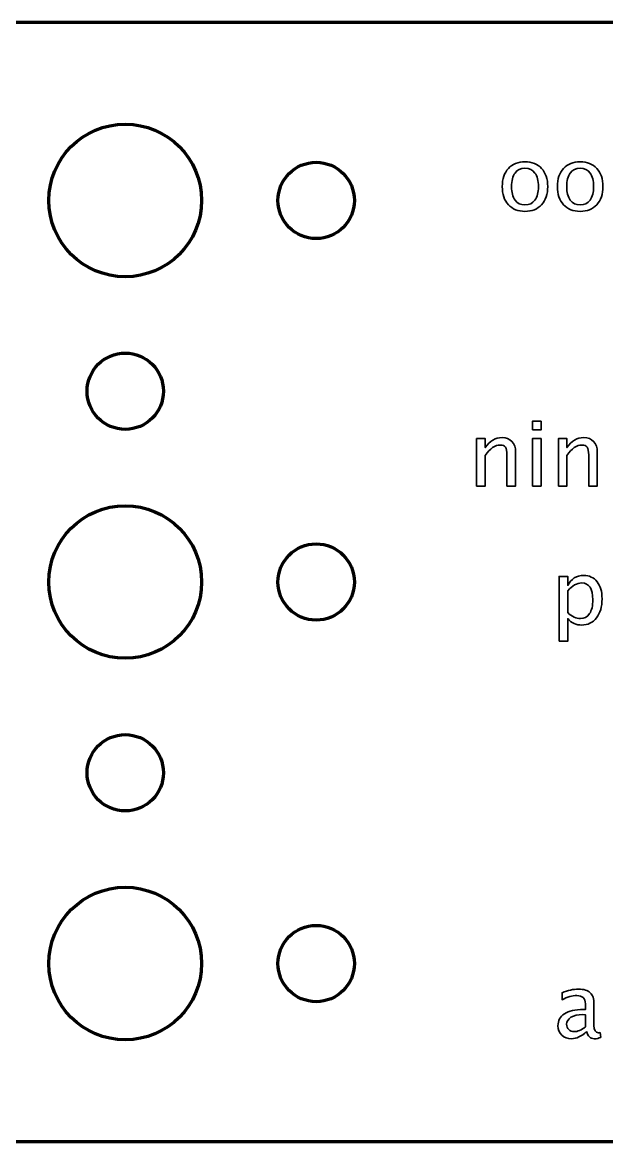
# Model space of a CAD drawing. Header units: centimetres. Extents: x -5.2 to 5.2, y -2.2 to 2.2.
# Drawn here: x -0.432 to 1.863, y -2.2 to 2.2 of the extents above; entities that cross this region are included whole.
import ezdxf

# ---------------------------------------------------------------- set-up
doc = ezdxf.new("R2010")
doc.units = ezdxf.units.CM
doc.header["$MEASUREMENT"] = 0
doc.layers.add('Layer 1', color=7, linetype='Continuous')

msp = doc.modelspace()

# ---------------------------------------------------------------- linework, layer by layer
at = {"layer": 'Layer 1', "lineweight": 106}
for centre, major_axis in [((-0.02799, 1.49999), (0, 0.30001)), ((0.722, 1.5), (0, 0.15)), ((-0.028, 0.75), (0, 0.15)), ((-0.02799, -0.00001), (0, 0.30001)), ((0.722, 0), (0, 0.15)), ((-0.028, -0.75), (0, 0.15)), ((-0.02799, -1.50001), (0, 0.30001)), ((0.722, -1.5), (0, 0.15))]:
    msp.add_ellipse(centre, major_axis=major_axis, ratio=1, dxfattribs=at)
msp.add_open_spline([(-5.228, -1.7), (-5.228, -1.7), (-5.228, 1.7), (-5.228, 1.7), (-5.228, 1.7), (-5.228, 1.97614), (-5.00414, 2.2), (-4.728, 2.2), (-4.728, 2.2), (-4.728, 2.2), (4.672, 2.2), (4.672, 2.2), (4.672, 2.2), (4.94814, 2.2), (5.172, 1.97614), (5.172, 1.7), (5.172, 1.7), (5.172, 1.7), (5.172, -1.7), (5.172, -1.7), (5.172, -1.7), (5.172, -1.97614), (4.94814, -2.2), (4.672, -2.2), (4.672, -2.2), (4.672, -2.2), (-4.728, -2.2), (-4.728, -2.2), (-4.728, -2.2), (-5.00414, -2.2), (-5.228, -1.97614), (-5.228, -1.7)], degree=3, knots=[0, 0, 0, 0, 0.1111111, 0.1111111, 0.1111111, 0.1111111, 0.2222222, 0.2222222, 0.2222222, 0.2222222, 0.3333333, 0.3333333, 0.3333333, 0.3333333, 0.4444444, 0.4444444, 0.4444444, 0.4444444, 0.5555556, 0.5555556, 0.5555556, 0.5555556, 0.6666667, 0.6666667, 0.6666667, 0.6666667, 0.7777778, 0.7777778, 0.7777778, 0.7777778, 1, 1, 1, 1], dxfattribs=at)
at = {"layer": 'Layer 1', "color": 5, "lineweight": 35}
for points, knots in [([(1.54229, 1.45697), (1.51484, 1.45697), (1.49308, 1.46573), (1.47709, 1.48325), (1.47709, 1.48325), (1.46104, 1.50077), (1.45304, 1.52458), (1.45304, 1.55463), (1.45304, 1.55463), (1.45304, 1.58461), (1.46104, 1.60837), (1.47709, 1.62583), (1.47709, 1.62583), (1.49308, 1.64329), (1.51484, 1.65205), (1.54229, 1.65205), (1.54229, 1.65205), (1.56975, 1.65205), (1.59151, 1.64329), (1.6075, 1.62583), (1.6075, 1.62583), (1.62355, 1.60837), (1.63155, 1.58461), (1.63155, 1.55463), (1.63155, 1.55463), (1.63155, 1.52458), (1.62355, 1.50077), (1.6075, 1.48325), (1.6075, 1.48325), (1.59151, 1.46573), (1.56975, 1.45697), (1.54229, 1.45697)], [0, 0, 0, 0, 0.1111111, 0.1111111, 0.1111111, 0.1111111, 0.2222222, 0.2222222, 0.2222222, 0.2222222, 0.3333333, 0.3333333, 0.3333333, 0.3333333, 0.4444444, 0.4444444, 0.4444444, 0.4444444, 0.5555556, 0.5555556, 0.5555556, 0.5555556, 0.6666667, 0.6666667, 0.6666667, 0.6666667, 0.7777778, 0.7777778, 0.7777778, 0.7777778, 1, 1, 1, 1]), ([(1.75901, 1.45697), (1.73156, 1.45697), (1.7098, 1.46573), (1.69381, 1.48325), (1.69381, 1.48325), (1.67776, 1.50077), (1.66976, 1.52458), (1.66976, 1.55463), (1.66976, 1.55463), (1.66976, 1.58461), (1.67776, 1.60837), (1.69381, 1.62583), (1.69381, 1.62583), (1.7098, 1.64329), (1.73156, 1.65205), (1.75901, 1.65205), (1.75901, 1.65205), (1.78647, 1.65205), (1.80823, 1.64329), (1.82422, 1.62583), (1.82422, 1.62583), (1.84027, 1.60837), (1.84827, 1.58461), (1.84827, 1.55463), (1.84827, 1.55463), (1.84827, 1.52458), (1.84027, 1.50077), (1.82422, 1.48325), (1.82422, 1.48325), (1.80823, 1.46573), (1.78647, 1.45697), (1.75901, 1.45697)], [0, 0, 0, 0, 0.1111111, 0.1111111, 0.1111111, 0.1111111, 0.2222222, 0.2222222, 0.2222222, 0.2222222, 0.3333333, 0.3333333, 0.3333333, 0.3333333, 0.4444444, 0.4444444, 0.4444444, 0.4444444, 0.5555556, 0.5555556, 0.5555556, 0.5555556, 0.6666667, 0.6666667, 0.6666667, 0.6666667, 0.7777778, 0.7777778, 0.7777778, 0.7777778, 1, 1, 1, 1]), ([(1.54223, 1.48237), (1.55899, 1.48237), (1.57204, 1.48866), (1.58133, 1.5013), (1.58133, 1.5013), (1.59057, 1.51388), (1.59521, 1.5317), (1.59521, 1.55463), (1.59521, 1.55463), (1.59521, 1.5775), (1.59057, 1.59526), (1.58133, 1.60784), (1.58133, 1.60784), (1.57204, 1.62036), (1.55899, 1.62665), (1.54223, 1.62665), (1.54223, 1.62665), (1.52542, 1.62665), (1.51237, 1.62036), (1.50319, 1.60784), (1.50319, 1.60784), (1.49396, 1.59526), (1.48938, 1.5775), (1.48938, 1.55463), (1.48938, 1.55463), (1.48938, 1.5317), (1.49396, 1.51388), (1.50319, 1.5013), (1.50319, 1.5013), (1.51237, 1.48866), (1.52542, 1.48237), (1.54223, 1.48237)], [0, 0, 0, 0, 0.1111111, 0.1111111, 0.1111111, 0.1111111, 0.2222222, 0.2222222, 0.2222222, 0.2222222, 0.3333333, 0.3333333, 0.3333333, 0.3333333, 0.4444444, 0.4444444, 0.4444444, 0.4444444, 0.5555556, 0.5555556, 0.5555556, 0.5555556, 0.6666667, 0.6666667, 0.6666667, 0.6666667, 0.7777778, 0.7777778, 0.7777778, 0.7777778, 1, 1, 1, 1]), ([(1.75895, 1.48237), (1.77571, 1.48237), (1.78876, 1.48866), (1.79805, 1.5013), (1.79805, 1.5013), (1.80729, 1.51388), (1.81193, 1.5317), (1.81193, 1.55463), (1.81193, 1.55463), (1.81193, 1.5775), (1.80729, 1.59526), (1.79805, 1.60784), (1.79805, 1.60784), (1.78876, 1.62036), (1.77571, 1.62665), (1.75895, 1.62665), (1.75895, 1.62665), (1.74214, 1.62665), (1.72909, 1.62036), (1.71991, 1.60784), (1.71991, 1.60784), (1.71068, 1.59526), (1.7061, 1.5775), (1.7061, 1.55463), (1.7061, 1.55463), (1.7061, 1.5317), (1.71068, 1.51388), (1.71991, 1.5013), (1.71991, 1.5013), (1.72909, 1.48866), (1.74214, 1.48237), (1.75895, 1.48237)], [0, 0, 0, 0, 0.1111111, 0.1111111, 0.1111111, 0.1111111, 0.2222222, 0.2222222, 0.2222222, 0.2222222, 0.3333333, 0.3333333, 0.3333333, 0.3333333, 0.4444444, 0.4444444, 0.4444444, 0.4444444, 0.5555556, 0.5555556, 0.5555556, 0.5555556, 0.6666667, 0.6666667, 0.6666667, 0.6666667, 0.7777778, 0.7777778, 0.7777778, 0.7777778, 1, 1, 1, 1]), ([(1.57131, 0.59819), (1.57131, 0.59819), (1.57131, 0.63206), (1.57131, 0.63206), (1.57131, 0.63206), (1.57131, 0.63206), (1.60517, 0.63206), (1.60517, 0.63206), (1.60517, 0.63206), (1.60517, 0.63206), (1.60517, 0.59819), (1.60517, 0.59819), (1.60517, 0.59819), (1.60517, 0.59819), (1.57131, 0.59819), (1.57131, 0.59819)], [0, 0, 0, 0, 0.2, 0.2, 0.2, 0.2, 0.4, 0.4, 0.4, 0.4, 0.6, 0.6, 0.6, 0.6, 1, 1, 1, 1]), ([(1.35235, 0.377), (1.35235, 0.377), (1.35235, 0.56397), (1.35235, 0.56397), (1.35235, 0.56397), (1.35235, 0.56397), (1.38621, 0.56397), (1.38621, 0.56397), (1.38621, 0.56397), (1.38621, 0.56397), (1.38621, 0.52864), (1.38621, 0.52864), (1.38621, 0.52864), (1.40415, 0.5548), (1.42614, 0.56785), (1.45212, 0.56785), (1.45212, 0.56785), (1.46847, 0.56785), (1.48146, 0.56274), (1.49105, 0.55245), (1.49105, 0.55245), (1.50063, 0.54222), (1.50545, 0.5284), (1.50545, 0.51112), (1.50545, 0.51112), (1.50545, 0.51112), (1.50545, 0.377), (1.50545, 0.377), (1.50545, 0.377), (1.50545, 0.377), (1.47159, 0.377), (1.47159, 0.377), (1.47159, 0.377), (1.47159, 0.377), (1.47159, 0.50006), (1.47159, 0.50006), (1.47159, 0.50006), (1.47159, 0.51394), (1.46953, 0.52382), (1.46547, 0.52969), (1.46547, 0.52969), (1.46136, 0.53563), (1.45459, 0.53857), (1.44513, 0.53857), (1.44513, 0.53857), (1.42431, 0.53857), (1.40468, 0.52499), (1.38621, 0.49783), (1.38621, 0.49783), (1.38621, 0.49783), (1.38621, 0.377), (1.38621, 0.377), (1.38621, 0.377), (1.38621, 0.377), (1.35235, 0.377), (1.35235, 0.377)], [0, 0, 0, 0, 0.0666667, 0.0666667, 0.0666667, 0.0666667, 0.1333333, 0.1333333, 0.1333333, 0.1333333, 0.2, 0.2, 0.2, 0.2, 0.2666667, 0.2666667, 0.2666667, 0.2666667, 0.3333333, 0.3333333, 0.3333333, 0.3333333, 0.4, 0.4, 0.4, 0.4, 0.4666667, 0.4666667, 0.4666667, 0.4666667, 0.5333333, 0.5333333, 0.5333333, 0.5333333, 0.6, 0.6, 0.6, 0.6, 0.6666667, 0.6666667, 0.6666667, 0.6666667, 0.7333333, 0.7333333, 0.7333333, 0.7333333, 0.8, 0.8, 0.8, 0.8, 0.8666667, 0.8666667, 0.8666667, 0.8666667, 1, 1, 1, 1]), ([(1.57131, 0.377), (1.57131, 0.377), (1.57131, 0.56397), (1.57131, 0.56397), (1.57131, 0.56397), (1.57131, 0.56397), (1.60517, 0.56397), (1.60517, 0.56397), (1.60517, 0.56397), (1.60517, 0.56397), (1.60517, 0.377), (1.60517, 0.377), (1.60517, 0.377), (1.60517, 0.377), (1.57131, 0.377), (1.57131, 0.377)], [0, 0, 0, 0, 0.2, 0.2, 0.2, 0.2, 0.4, 0.4, 0.4, 0.4, 0.6, 0.6, 0.6, 0.6, 1, 1, 1, 1]), ([(1.67326, 0.377), (1.67326, 0.377), (1.67326, 0.56397), (1.67326, 0.56397), (1.67326, 0.56397), (1.67326, 0.56397), (1.70712, 0.56397), (1.70712, 0.56397), (1.70712, 0.56397), (1.70712, 0.56397), (1.70712, 0.52864), (1.70712, 0.52864), (1.70712, 0.52864), (1.72506, 0.5548), (1.74705, 0.56785), (1.77303, 0.56785), (1.77303, 0.56785), (1.78938, 0.56785), (1.80237, 0.56274), (1.81196, 0.55245), (1.81196, 0.55245), (1.82154, 0.54222), (1.82636, 0.5284), (1.82636, 0.51112), (1.82636, 0.51112), (1.82636, 0.51112), (1.82636, 0.377), (1.82636, 0.377), (1.82636, 0.377), (1.82636, 0.377), (1.7925, 0.377), (1.7925, 0.377), (1.7925, 0.377), (1.7925, 0.377), (1.7925, 0.50006), (1.7925, 0.50006), (1.7925, 0.50006), (1.7925, 0.51394), (1.79044, 0.52382), (1.78638, 0.52969), (1.78638, 0.52969), (1.78227, 0.53563), (1.7755, 0.53857), (1.76604, 0.53857), (1.76604, 0.53857), (1.74522, 0.53857), (1.72559, 0.52499), (1.70712, 0.49783), (1.70712, 0.49783), (1.70712, 0.49783), (1.70712, 0.377), (1.70712, 0.377), (1.70712, 0.377), (1.70712, 0.377), (1.67326, 0.377), (1.67326, 0.377)], [0, 0, 0, 0, 0.0666667, 0.0666667, 0.0666667, 0.0666667, 0.1333333, 0.1333333, 0.1333333, 0.1333333, 0.2, 0.2, 0.2, 0.2, 0.2666667, 0.2666667, 0.2666667, 0.2666667, 0.3333333, 0.3333333, 0.3333333, 0.3333333, 0.4, 0.4, 0.4, 0.4, 0.4666667, 0.4666667, 0.4666667, 0.4666667, 0.5333333, 0.5333333, 0.5333333, 0.5333333, 0.6, 0.6, 0.6, 0.6, 0.6666667, 0.6666667, 0.6666667, 0.6666667, 0.7333333, 0.7333333, 0.7333333, 0.7333333, 0.8, 0.8, 0.8, 0.8, 0.8666667, 0.8666667, 0.8666667, 0.8666667, 1, 1, 1, 1]), ([(1.67608, -0.23319), (1.67608, -0.23319), (1.67608, 0.02187), (1.67608, 0.02187), (1.67608, 0.02187), (1.67608, 0.02187), (1.70994, 0.02187), (1.70994, 0.02187), (1.70994, 0.02187), (1.70994, 0.02187), (1.70994, -0.01346), (1.70994, -0.01346), (1.70994, -0.01346), (1.72382, 0.0127), (1.74469, 0.02575), (1.7725, 0.02575), (1.7725, 0.02575), (1.79502, 0.02575), (1.81272, 0.01758), (1.82566, 0.00118), (1.82566, 0.00118), (1.83859, -0.01523), (1.84506, -0.03763), (1.84506, -0.06603), (1.84506, -0.06603), (1.84506, -0.09695), (1.83771, -0.12194), (1.82307, -0.14088), (1.82307, -0.14088), (1.80843, -0.15987), (1.78914, -0.16933), (1.76527, -0.16933), (1.76527, -0.16933), (1.74311, -0.16933), (1.72464, -0.16087), (1.70994, -0.14387), (1.70994, -0.14387), (1.70994, -0.14387), (1.70994, -0.23319), (1.70994, -0.23319), (1.70994, -0.23319), (1.70994, -0.23319), (1.67608, -0.23319), (1.67608, -0.23319)], [0, 0, 0, 0, 0.0833333, 0.0833333, 0.0833333, 0.0833333, 0.1666667, 0.1666667, 0.1666667, 0.1666667, 0.25, 0.25, 0.25, 0.25, 0.3333333, 0.3333333, 0.3333333, 0.3333333, 0.4166667, 0.4166667, 0.4166667, 0.4166667, 0.5, 0.5, 0.5, 0.5, 0.5833333, 0.5833333, 0.5833333, 0.5833333, 0.6666667, 0.6666667, 0.6666667, 0.6666667, 0.75, 0.75, 0.75, 0.75, 0.8333333, 0.8333333, 0.8333333, 0.8333333, 1, 1, 1, 1]), ([(1.70994, -0.12053), (1.72741, -0.13611), (1.74405, -0.14393), (1.75986, -0.14393), (1.75986, -0.14393), (1.77544, -0.14393), (1.7875, -0.13741), (1.79596, -0.12441), (1.79596, -0.12441), (1.80449, -0.11142), (1.80872, -0.09313), (1.80872, -0.0695), (1.80872, -0.0695), (1.80872, -0.02575), (1.79426, -0.00388), (1.76533, -0.00388), (1.76533, -0.00388), (1.7464, -0.00388), (1.72794, -0.01411), (1.70994, -0.03463), (1.70994, -0.03463), (1.70994, -0.03463), (1.70994, -0.12053), (1.70994, -0.12053)], [0, 0, 0, 0, 0.1428571, 0.1428571, 0.1428571, 0.1428571, 0.2857143, 0.2857143, 0.2857143, 0.2857143, 0.4285714, 0.4285714, 0.4285714, 0.4285714, 0.5714286, 0.5714286, 0.5714286, 0.5714286, 0.7142857, 0.7142857, 0.7142857, 0.7142857, 1, 1, 1, 1]), ([(1.78432, -1.76759), (1.76398, -1.78628), (1.7444, -1.79563), (1.72559, -1.79563), (1.72559, -1.79563), (1.71012, -1.79563), (1.69725, -1.79081), (1.68707, -1.78111), (1.68707, -1.78111), (1.67684, -1.77141), (1.67173, -1.75918), (1.67173, -1.74442), (1.67173, -1.74442), (1.67173, -1.72402), (1.68031, -1.70832), (1.69748, -1.69738), (1.69748, -1.69738), (1.71465, -1.68645), (1.73929, -1.68098), (1.77139, -1.68098), (1.77139, -1.68098), (1.77139, -1.68098), (1.77933, -1.68098), (1.77933, -1.68098), (1.77933, -1.68098), (1.77933, -1.68098), (1.77933, -1.65846), (1.77933, -1.65846), (1.77933, -1.65846), (1.77933, -1.63676), (1.76804, -1.62595), (1.7454, -1.62595), (1.7454, -1.62595), (1.72788, -1.62595), (1.70871, -1.63147), (1.68796, -1.64253), (1.68796, -1.64253), (1.68796, -1.64253), (1.68796, -1.61466), (1.68796, -1.61466), (1.68796, -1.61466), (1.71077, -1.60525), (1.73229, -1.60055), (1.75246, -1.60055), (1.75246, -1.60055), (1.77321, -1.60055), (1.78856, -1.60525), (1.79838, -1.61472), (1.79838, -1.61472), (1.80825, -1.62418), (1.81319, -1.63876), (1.81319, -1.65846), (1.81319, -1.65846), (1.81319, -1.65846), (1.81319, -1.74295), (1.81319, -1.74295), (1.81319, -1.74295), (1.81319, -1.7623), (1.81913, -1.772), (1.83107, -1.772), (1.83107, -1.772), (1.83254, -1.772), (1.83471, -1.77176), (1.83759, -1.77129), (1.83759, -1.77129), (1.83759, -1.77129), (1.84001, -1.79011), (1.84001, -1.79011), (1.84001, -1.79011), (1.8323, -1.79381), (1.82384, -1.79563), (1.81455, -1.79563), (1.81455, -1.79563), (1.79873, -1.79563), (1.78868, -1.78628), (1.78432, -1.76759)], [0, 0, 0, 0, 0.05, 0.05, 0.05, 0.05, 0.1, 0.1, 0.1, 0.1, 0.15, 0.15, 0.15, 0.15, 0.2, 0.2, 0.2, 0.2, 0.25, 0.25, 0.25, 0.25, 0.3, 0.3, 0.3, 0.3, 0.35, 0.35, 0.35, 0.35, 0.4, 0.4, 0.4, 0.4, 0.45, 0.45, 0.45, 0.45, 0.5, 0.5, 0.5, 0.5, 0.55, 0.55, 0.55, 0.55, 0.6, 0.6, 0.6, 0.6, 0.65, 0.65, 0.65, 0.65, 0.7, 0.7, 0.7, 0.7, 0.75, 0.75, 0.75, 0.75, 0.8, 0.8, 0.8, 0.8, 0.85, 0.85, 0.85, 0.85, 0.9, 0.9, 0.9, 0.9, 1, 1, 1, 1]), ([(1.77933, -1.74913), (1.77933, -1.74913), (1.77933, -1.70109), (1.77933, -1.70109), (1.77933, -1.70109), (1.77933, -1.70109), (1.76845, -1.70074), (1.76845, -1.70074), (1.76845, -1.70074), (1.74963, -1.70074), (1.73447, -1.7042), (1.72288, -1.71114), (1.72288, -1.71114), (1.71136, -1.71814), (1.7056, -1.72737), (1.7056, -1.73889), (1.7056, -1.73889), (1.7056, -1.74695), (1.70848, -1.75377), (1.71418, -1.75936), (1.71418, -1.75936), (1.71994, -1.76494), (1.72694, -1.76776), (1.73523, -1.76776), (1.73523, -1.76776), (1.74934, -1.76776), (1.76404, -1.76153), (1.77933, -1.74913)], [0, 0, 0, 0, 0.125, 0.125, 0.125, 0.125, 0.25, 0.25, 0.25, 0.25, 0.375, 0.375, 0.375, 0.375, 0.5, 0.5, 0.5, 0.5, 0.625, 0.625, 0.625, 0.625, 0.75, 0.75, 0.75, 0.75, 1, 1, 1, 1])]:
    msp.add_open_spline(points, degree=3, knots=knots, dxfattribs=at)

doc.saveas('drawing.dxf')
